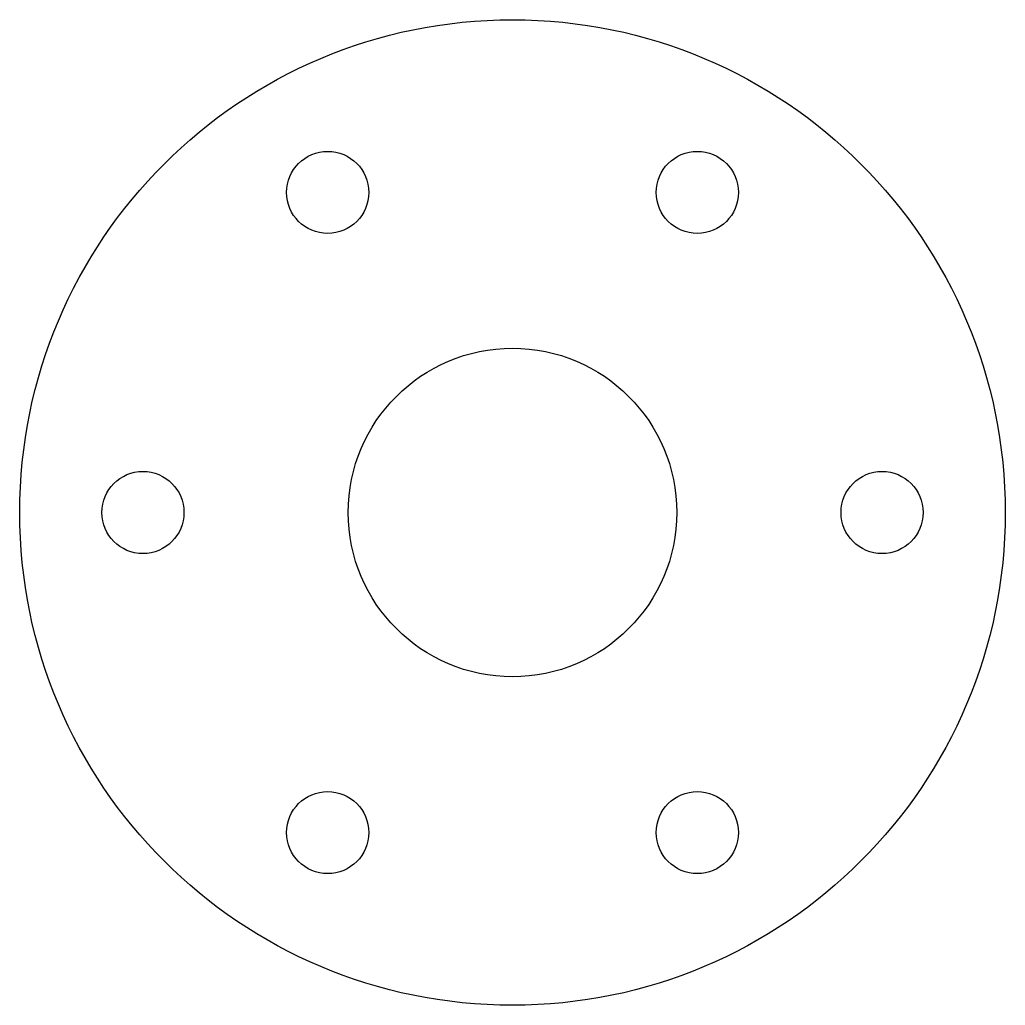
# Model space of a CAD drawing. Header units: millimetres. Extents: x -60 to 60, y -60 to 60.
import ezdxf

# ---------------------------------------------------------------- set-up
doc = ezdxf.new("R2010")
doc.units = ezdxf.units.MM

msp = doc.modelspace()

# ---------------------------------------------------------------- linework, layer by layer
for centre, radius in [((0, 0), 60), ((-22.5, 38.97), 5), ((22.5, 38.97), 5), ((0, 0), 20), ((-45, 0), 5), ((45, 0), 5), ((-22.5, -38.97), 5), ((22.5, -38.97), 5)]:
    msp.add_circle(centre, radius)

doc.saveas('drawing.dxf')
